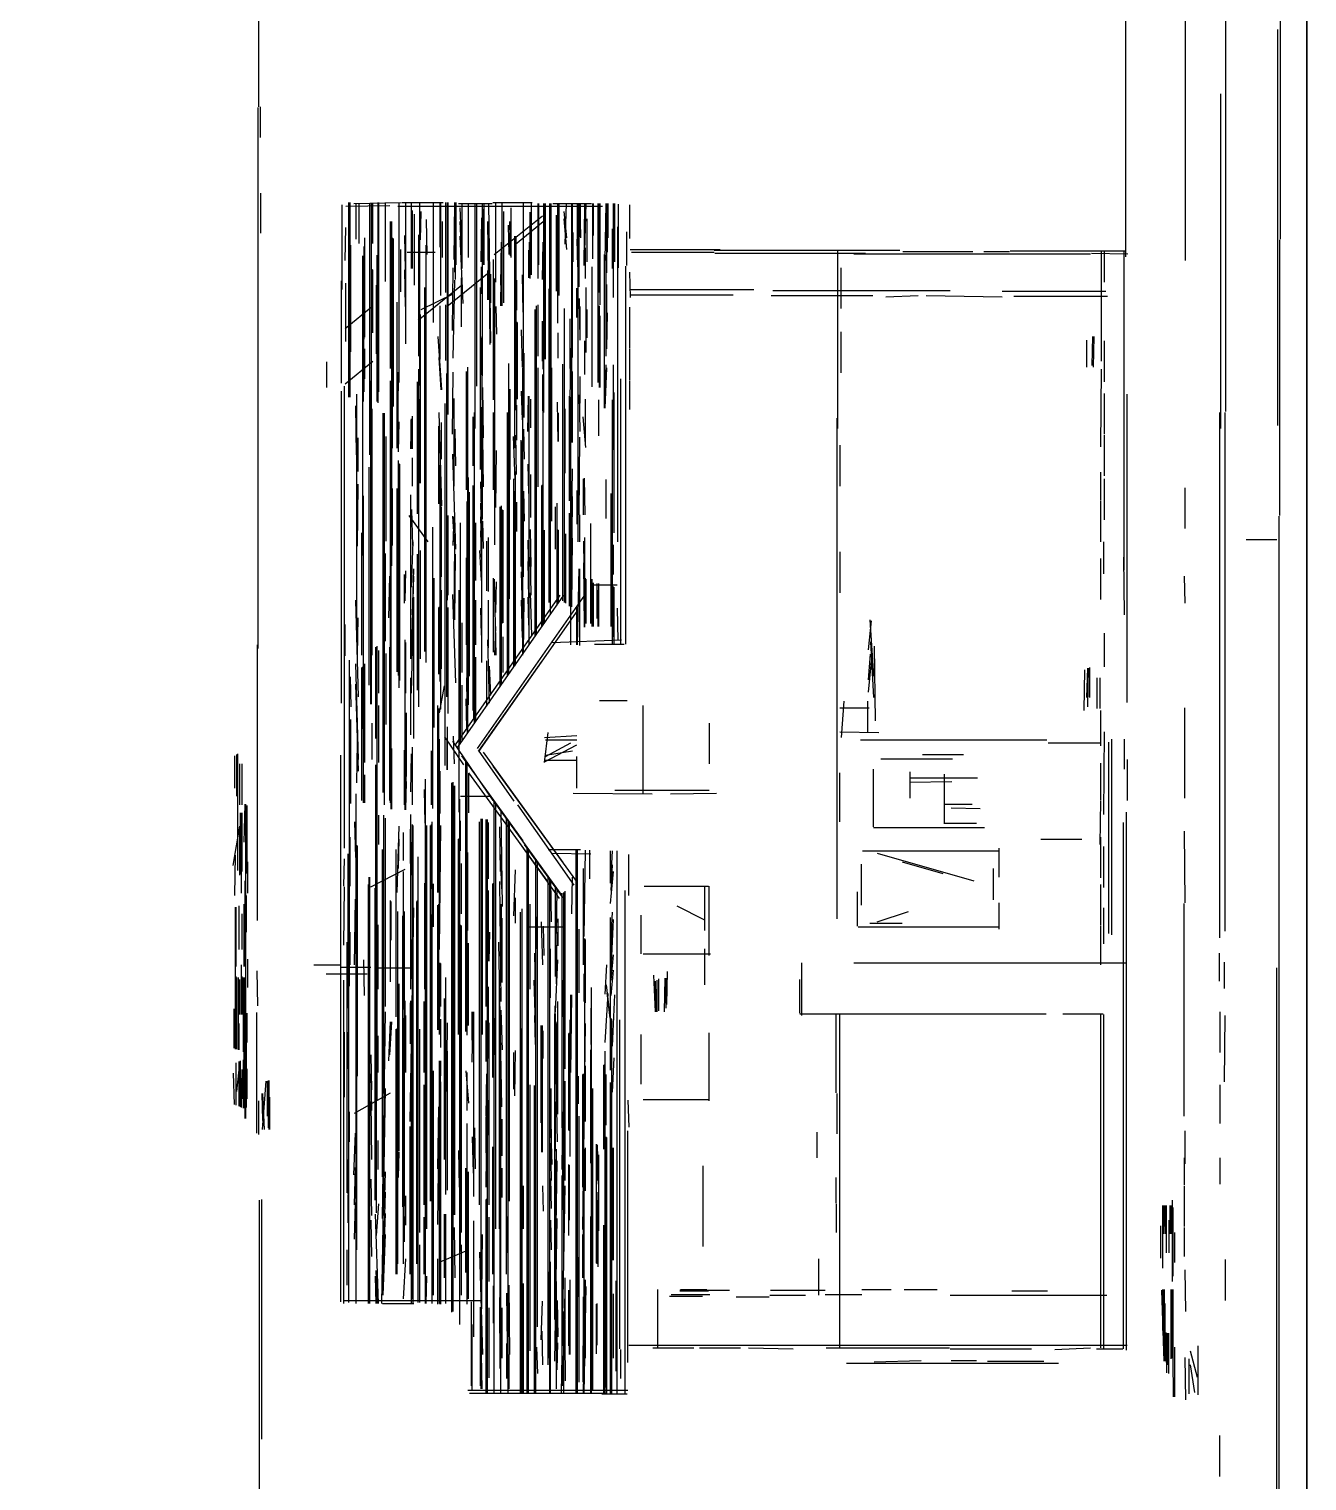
# Model space of a CAD drawing. Header units: millimetres. Extents: x 0 to 615, y 0 to 915.
# Drawn here: x 392.6 to 614.7, y 248 to 500.3 of the extents above; entities that cross this region are included whole.
import ezdxf

# ---------------------------------------------------------------- set-up
doc = ezdxf.new("R2010")
doc.units = ezdxf.units.MM
for name, color, linetype in [('PDF_UNDERLAY', 8, 'Continuous'), ('SHEET_BORDER', 2, 'Continuous'), ('TRACE_WALLS_AND_LINES', 7, 'Continuous')]:
    doc.layers.add(name, color=color, linetype=linetype)
picture_1 = doc.add_image_def('image1.png', size_in_pixel=(4840, 7208))

msp = doc.modelspace()

# ---------------------------------------------------------------- linework, layer by layer
at = {"layer": 'SHEET_BORDER'}
msp.add_lwpolyline([(0, 0), (614.68, 0), (614.68, 915.416), (0, 915.416)], close=True, dxfattribs=at)
at = {"layer": 'TRACE_WALLS_AND_LINES'}
for p, q in [((432.562, 486.791), (432.562, 525.653)), ((610.108, 463.804), (610.108, 523.24)), ((583.184, 460.756), (583.184, 505.587)), ((593.598, 460.121), (593.598, 502.158)), ((600.583, 433.832), (600.583, 502.412)), ((609.6, 431.419), (609.6, 500.253)), ((599.694, 430.911), (599.694, 489.077)), ((432.435, 392.684), (432.435, 486.664)), ((432.816, 481.457), (432.816, 486.791)), ((432.816, 471.805), (432.816, 464.82)), ((447.04, 455.041), (447.04, 469.773)), ((447.675, 469.519), (455.295, 469.646)), ((448.183, 436.372), (448.183, 470.154)), ((448.437, 436.372), (448.437, 470.154)), ((449.072, 470.027), (457.327, 470.154)), ((449.453, 463.804), (449.453, 470.027)), ((449.961, 463.042), (449.961, 470.027)), ((451.866, 426.339), (451.866, 470.027)), ((452.12, 383.032), (452.12, 470.027)), ((452.374, 463.042), (452.374, 470.027)), ((453.263, 435.356), (453.263, 470.154)), ((453.39, 437.261), (453.39, 470.154)), ((454.533, 456.438), (454.533, 470.154)), ((456.692, 469.519), (492.252, 469.519)), ((456.946, 438.912), (456.946, 470.154)), ((457.454, 470.154), (464.566, 470.154)), ((458.089, 445.643), (458.089, 470.154)), ((459.105, 458.724), (459.105, 470.154)), ((460.502, 438.404), (460.502, 470.154)), ((462.915, 449.326), (462.915, 470.154)), ((464.058, 462.407), (464.058, 470.154)), ((464.185, 454.025), (464.185, 470.154)), ((465.074, 454.533), (465.074, 470.154)), ((465.328, 437.642), (465.328, 470.154)), ((465.455, 433.324), (465.455, 470.154)), ((466.471, 460.248), (466.598, 470.154)), ((466.725, 456.819), (466.725, 470.154)), ((466.852, 459.359), (466.852, 470.154)), ((467.233, 470.027), (473.075, 470.027)), ((467.487, 469.265), (467.741, 462.407)), ((467.868, 458.724), (467.868, 470.027)), ((469.011, 460.629), (469.011, 470.027)), ((470.154, 430.911), (470.154, 470.027)), ((470.408, 438.277), (470.408, 470.027)), ((471.424, 440.055), (471.424, 470.027)), ((471.678, 459.359), (471.678, 470.027)), ((472.44, 470.027), (472.821, 445.77)), ((473.202, 470.154), (480.06, 470.154)), ((473.71, 456.311), (473.71, 470.154)), ((474.853, 452.247), (474.853, 470.154)), ((476.377, 460.629), (476.377, 469.265)), ((478.536, 440.563), (478.536, 470.027)), ((479.933, 457.581), (479.933, 470.027)), ((481.076, 456.946), (481.076, 470.027)), ((481.203, 459.359), (481.203, 470.027)), ((482.092, 433.705), (482.092, 470.027)), ((482.219, 442.976), (482.219, 470.027)), ((482.346, 442.976), (482.346, 470.027)), ((483.108, 454.66), (483.108, 470.027)), ((483.235, 398.526), (483.235, 470.027)), ((483.362, 414.782), (483.362, 470.027)), ((483.616, 470.027), (490.347, 470.027)), ((484.505, 449.199), (484.505, 470.027)), ((484.632, 455.041), (484.632, 469.392)), ((484.759, 454.025), (484.759, 470.027)), ((485.775, 462.915), (486.029, 470.027)), ((486.918, 428.498), (486.918, 470.027)), ((487.045, 443.23), (487.045, 470.027)), ((487.934, 463.804), (487.934, 470.027)), ((488.061, 411.226), (488.061, 470.027)), ((488.188, 455.549), (488.188, 470.027)), ((488.315, 470.027), (488.442, 464.058)), ((488.442, 464.185), (488.442, 470.027)), ((489.077, 459.232), (489.204, 470.027)), ((489.204, 461.645), (489.458, 470.027)), ((490.601, 460.375), (490.601, 470.027)), ((490.728, 464.439), (490.728, 470.027)), ((491.49, 438.912), (491.49, 470.027)), ((491.617, 459.232), (491.617, 470.027)), ((491.744, 454.533), (491.744, 470.027)), ((491.871, 452.374), (491.871, 470.027)), ((492.76, 460.121), (492.887, 470.027)), ((493.014, 457.962), (493.014, 470.027)), ((493.141, 461.518), (493.141, 470.027)), ((493.268, 464.058), (493.268, 470.027)), ((494.157, 453.644), (494.157, 470.027)), ((494.411, 459.867), (494.411, 470.027)), ((495.046, 458.851), (495.046, 469.9)), ((496.951, 469.773), (496.951, 463.931)), ((455.422, 441.325), (455.422, 466.852)), ((455.676, 407.035), (455.676, 466.852)), ((459.232, 458.724), (459.232, 468.757)), ((459.613, 455.803), (459.613, 468.122)), ((460.629, 463.677), (460.756, 468.63)), ((461.645, 467.233), (461.772, 461.137)), ((464.439, 460.629), (464.439, 466.852)), ((467.487, 466.852), (467.741, 460.629)), ((471.17, 459.867), (471.297, 467.487)), ((471.551, 459.359), (471.551, 469.011)), ((472.313, 466.852), (472.44, 453.263)), ((473.456, 461.137), (481.838, 467.868)), ((475.107, 452.755), (475.107, 468.63)), ((476.123, 466.852), (476.25, 460.883)), ((477.139, 462.915), (481.965, 466.852)), ((479.679, 458.089), (479.679, 468.503)), ((484.251, 454.787), (484.251, 467.995)), ((485.521, 468.63), (486.029, 464.058)), ((485.521, 467.36), (486.029, 462.026)), ((489.585, 459.867), (489.585, 467.36)), ((447.548, 460.121), (447.675, 465.836)), ((457.835, 464.439), (457.962, 458.47)), ((460.375, 443.484), (460.375, 464.566)), ((467.487, 464.312), (467.995, 452.628)), ((475.869, 466.217), (475.996, 461.137)), ((477.012, 427.482), (477.012, 464.312)), ((477.266, 434.086), (477.266, 464.312)), ((479.679, 456.946), (479.806, 465.074)), ((487.172, 459.867), (487.172, 464.947)), ((494.03, 458.724), (494.03, 465.582)), ((494.919, 411.226), (494.919, 465.963)), ((496.443, 465.074), (496.443, 459.232)), ((448.564, 444.246), (448.564, 462.788)), ((450.723, 448.945), (450.85, 462.534)), ((450.977, 446.786), (450.977, 464.058)), ((455.803, 427.482), (455.803, 464.058)), ((455.93, 434.721), (455.93, 463.931)), ((457.2, 454.66), (457.2, 462.026)), ((461.645, 390.271), (461.645, 462.788)), ((466.598, 458.089), (466.598, 463.677)), ((474.599, 455.803), (474.726, 463.296)), ((474.599, 452.247), (474.726, 461.772)), ((479.425, 461.899), (479.425, 457.073)), ((479.552, 463.296), (479.552, 458.089)), ((481.838, 456.819), (481.965, 463.296)), ((487.807, 463.804), (487.934, 458.978)), ((489.331, 456.946), (489.331, 462.28)), ((497.078, 462.026), (512.699, 462.026)), ((511.683, 461.899), (543.941, 461.899)), ((533.146, 430.911), (533.146, 461.899)), ((563.118, 461.772), (583.057, 461.772)), ((578.993, 442.595), (578.993, 461.772)), ((579.501, 456.311), (579.501, 461.772)), ((582.93, 406.273), (582.93, 461.772)), ((609.981, 415.798), (609.981, 463.677)), ((450.596, 408.813), (450.596, 460.883)), ((453.136, 435.61), (453.136, 461.01)), ((458.343, 461.518), (463.169, 461.518)), ((473.329, 435.864), (473.329, 460.248)), ((492.633, 434.467), (492.633, 461.137)), ((492.887, 443.484), (492.887, 461.01)), ((497.332, 461.518), (511.683, 461.518)), ((511.81, 461.391), (537.972, 461.391)), ((535.94, 461.264), (577.088, 461.264)), ((544.449, 461.645), (556.641, 461.645)), ((558.546, 461.645), (562.991, 461.645)), ((577.215, 461.391), (583.565, 461.264)), ((452.247, 453.39), (452.247, 458.597)), ((452.374, 447.548), (452.374, 458.47)), ((457.835, 458.47), (457.962, 452.12)), ((465.201, 452.12), (472.567, 458.089)), ((466.217, 447.929), (466.344, 458.851)), ((466.344, 443.103), (466.598, 456.692)), ((467.741, 448.564), (467.741, 457.073)), ((471.17, 458.978), (471.17, 454.279)), ((472.313, 458.343), (472.313, 453.263)), ((472.821, 457.708), (472.821, 452.755)), ((473.583, 410.718), (473.583, 456.946)), ((477.393, 451.485), (477.393, 456.692)), ((478.282, 457.581), (478.409, 451.104)), ((490.474, 438.15), (490.474, 458.978)), ((496.316, 393.446), (496.316, 459.105)), ((496.951, 458.089), (497.078, 453.644)), ((533.654, 458.851), (533.654, 451.739)), ((446.913, 438.785), (446.913, 456.565)), ((447.675, 446.024), (447.675, 456.184)), ((453.009, 443.865), (453.009, 455.803)), ((460.248, 449.707), (467.741, 455.803)), ((460.756, 451.612), (466.344, 454.279)), ((461.391, 392.176), (461.391, 455.422)), ((471.043, 423.799), (471.043, 455.422)), ((472.567, 456.311), (472.694, 445.516)), ((482.981, 400.685), (482.981, 455.168)), ((487.807, 450.215), (487.807, 455.295)), ((489.458, 444.119), (489.458, 455.422)), ((493.014, 448.31), (493.014, 455.93)), ((497.078, 455.041), (518.541, 455.041)), ((497.205, 454.152), (514.985, 454.152)), ((521.843, 454.914), (552.704, 454.914)), ((561.721, 454.787), (579.755, 454.787)), ((447.548, 448.31), (452.374, 452.247)), ((456.565, 427.482), (456.565, 452.882)), ((464.058, 442.976), (464.058, 452.247)), ((465.074, 442.722), (465.074, 452.374)), ((473.71, 452.12), (473.837, 447.294)), ((480.568, 394.716), (480.568, 451.612)), ((480.822, 395.097), (480.822, 452.247)), ((481.076, 443.484), (481.076, 452.374)), ((485.648, 400.685), (485.648, 451.739)), ((488.188, 453.517), (488.315, 446.278)), ((488.315, 452.12), (488.315, 447.167)), ((489.585, 446.659), (489.585, 451.612)), ((491.744, 438.023), (491.744, 452.247)), ((496.951, 451.993), (496.951, 444.881)), ((521.589, 454.025), (539.242, 454.025)), ((541.528, 453.771), (547.116, 454.025)), ((548.513, 454.025), (561.721, 453.771)), ((563.753, 453.898), (580.009, 453.898)), ((450.723, 435.61), (450.85, 449.961)), ((460.629, 421.386), (460.629, 450.723)), ((477.393, 437.134), (477.393, 449.453)), ((477.52, 435.991), (477.52, 449.326)), ((481.838, 442.595), (481.838, 449.58)), ((486.664, 441.325), (486.664, 449.961)), ((491.871, 438.023), (491.871, 450.469)), ((493.014, 444.754), (493.141, 450.977)), ((463.677, 446.913), (464.312, 437.642)), ((471.17, 446.659), (471.551, 420.751)), ((471.297, 446.913), (471.297, 441.96)), ((478.155, 448.056), (478.282, 441.579)), ((481.965, 441.198), (481.965, 448.818)), ((484.505, 447.548), (484.505, 443.103)), ((533.654, 447.675), (533.654, 440.563)), ((577.342, 441.833), (577.469, 446.913)), ((577.596, 441.579), (577.723, 446.913)), ((450.977, 439.547), (450.977, 444.754)), ((486.664, 435.229), (486.791, 444.881)), ((489.204, 440.309), (489.204, 446.151)), ((496.951, 444.754), (496.951, 439.293)), ((576.453, 441.579), (576.453, 446.278)), ((579.501, 439.039), (579.501, 446.151)), ((444.373, 438.023), (444.373, 442.468)), ((447.548, 438.658), (452.374, 442.595)), ((450.85, 437.261), (450.85, 442.722)), ((463.804, 443.23), (464.185, 437.642)), ((468.884, 377.952), (468.884, 441.579)), ((475.996, 388.239), (475.996, 442.214)), ((478.663, 432.816), (478.663, 443.992)), ((485.394, 400.939), (485.394, 442.087)), ((492.76, 436.88), (492.887, 441.96)), ((494.157, 427.228), (494.157, 441.96)), ((451.993, 383.032), (451.993, 439.166)), ((455.422, 365.887), (455.422, 439.166)), ((456.692, 427.482), (456.819, 440.69)), ((460.121, 416.052), (460.121, 439.039)), ((460.375, 382.524), (460.375, 441.198)), ((465.201, 384.302), (465.201, 440.436)), ((466.217, 429.895), (466.344, 440.69)), ((468.63, 420.243), (468.63, 440.817)), ((478.409, 391.541), (478.409, 441.452)), ((481.076, 420.751), (481.076, 441.452)), ((481.838, 440.309), (481.838, 433.959)), ((481.965, 396.748), (481.965, 439.801)), ((483.489, 414.782), (483.489, 441.452)), ((487.045, 428.498), (487.045, 440.817)), ((488.315, 439.928), (488.315, 435.229)), ((492.76, 434.467), (493.014, 441.452)), ((495.427, 393.446), (495.427, 439.547)), ((496.951, 439.166), (496.951, 434.213)), ((578.866, 427.736), (578.993, 441.198)), ((446.913, 383.159), (446.913, 437.388)), ((447.421, 358.013), (447.421, 438.277)), ((449.58, 395.224), (449.58, 436.88)), ((471.424, 438.023), (471.551, 429.26)), ((476.123, 401.32), (476.123, 437.769)), ((476.25, 422.021), (476.25, 437.769)), ((478.155, 437.388), (478.282, 432.435)), ((479.298, 430.403), (479.425, 436.499)), ((479.552, 393.319), (479.552, 436.499)), ((486.537, 418.338), (486.537, 436.499)), ((488.188, 436.753), (488.315, 430.403)), ((494.284, 412.75), (494.284, 437.134)), ((579.501, 429.895), (579.501, 437.007)), ((583.438, 383.286), (583.438, 436.88)), ((449.326, 434.848), (449.453, 426.339)), ((452.247, 391.541), (452.247, 434.34)), ((460.502, 421.386), (460.502, 435.991)), ((464.947, 372.364), (464.947, 435.229)), ((466.471, 420.878), (466.471, 436.118)), ((471.297, 390.271), (471.297, 434.594)), ((477.393, 428.879), (477.393, 434.975)), ((479.806, 431.038), (479.806, 435.991)), ((484.378, 435.483), (484.505, 428.625)), ((485.775, 423.164), (485.775, 434.34)), ((486.791, 393.319), (486.791, 436.372)), ((489.331, 428.498), (489.331, 435.991)), ((491.617, 429.641), (491.617, 435.864)), ((494.03, 393.573), (494.03, 435.864)), ((454.152, 367.665), (454.152, 433.578)), ((454.406, 365.506), (454.406, 433.578)), ((456.819, 426.847), (456.946, 432.054)), ((458.978, 427.355), (459.105, 432.562)), ((458.978, 432.435), (459.105, 427.355)), ((459.232, 427.355), (459.232, 433.07)), ((463.804, 433.705), (464.312, 417.449)), ((464.312, 425.577), (464.312, 431.927)), ((469.773, 424.434), (469.773, 432.943)), ((470.027, 379.603), (470.027, 433.705)), ((473.329, 420.243), (473.329, 433.705)), ((475.742, 387.858), (475.742, 433.705)), ((483.108, 401.955), (483.108, 432.562)), ((484.632, 428.625), (484.632, 433.578)), ((488.823, 432.943), (489.331, 427.609)), ((533.019, 345.694), (533.019, 432.689)), ((599.567, 342.392), (599.567, 433.705)), ((600.456, 343.535), (600.456, 433.705)), ((449.834, 423.418), (449.834, 429.26)), ((454.66, 411.353), (454.66, 429.514)), ((463.804, 417.83), (463.804, 431.292)), ((466.598, 430.784), (466.725, 424.434)), ((476.758, 429.514), (477.012, 422.021)), ((477.139, 429.768), (477.266, 422.91)), ((478.536, 430.784), (478.663, 425.577)), ((488.188, 415.925), (488.315, 429.387)), ((579.501, 422.656), (579.501, 429.768)), ((455.549, 364.744), (455.549, 427.736)), ((466.217, 426.466), (466.725, 409.956)), ((471.424, 415.163), (471.424, 426.847)), ((473.71, 417.195), (473.837, 427.101)), ((478.155, 406.908), (478.155, 428.879)), ((478.282, 405.765), (478.282, 428.625)), ((533.527, 427.99), (533.527, 420.878)), ((451.739, 386.334), (451.739, 424.18)), ((456.819, 387.985), (456.819, 425.323)), ((456.946, 385.826), (456.946, 424.815)), ((457.073, 387.096), (457.073, 424.688)), ((459.232, 420.878), (459.232, 425.831)), ((464.058, 386.969), (464.058, 424.561)), ((479.298, 424.688), (479.425, 419.608)), ((486.918, 415.417), (487.045, 423.926)), ((469.011, 382.905), (469.011, 422.402)), ((471.043, 421.64), (471.17, 416.941)), ((476.885, 389.509), (476.885, 422.148)), ((477.139, 389.763), (477.139, 423.418)), ((479.806, 415.417), (479.806, 422.91)), ((488.95, 415.925), (488.95, 422.148)), ((489.077, 422.275), (489.204, 415.925)), ((492.887, 415.29), (492.887, 422.021)), ((578.866, 418.465), (578.866, 423.291)), ((579.501, 415.036), (579.501, 422.148)), ((449.707, 410.464), (449.834, 421.259)), ((450.723, 365.887), (450.723, 419.227)), ((455.803, 410.591), (455.803, 420.497)), ((456.565, 388.62), (456.565, 420.497)), ((458.978, 390.906), (458.978, 419.354)), ((464.185, 382.143), (464.185, 419.989)), ((469.138, 387.858), (469.138, 419.862)), ((469.773, 381.889), (469.773, 421.005)), ((477.012, 389.636), (477.012, 419.989)), ((478.536, 419.989), (478.663, 414.782)), ((481.711, 396.367), (481.711, 421.005)), ((481.838, 396.494), (481.838, 421.132)), ((486.918, 404.876), (487.045, 419.1)), ((487.807, 420.116), (487.807, 414.274)), ((493.776, 396.494), (493.776, 419.608)), ((593.471, 420.624), (593.471, 413.512)), ((459.105, 416.814), (459.232, 410.591)), ((464.312, 405.13), (464.312, 417.322)), ((468.757, 385.826), (468.757, 418.211)), ((469.9, 380.365), (469.9, 418.084)), ((471.043, 417.957), (471.17, 413.385)), ((474.472, 386.08), (474.472, 417.322)), ((474.726, 386.461), (474.726, 417.449)), ((474.853, 397.002), (474.853, 416.814)), ((474.98, 397.129), (474.98, 416.687)), ((477.393, 413.004), (477.393, 418.084)), ((478.536, 405.13), (478.536, 417.576)), ((484.124, 409.956), (484.124, 417.322)), ((484.378, 400.177), (484.378, 417.957)), ((578.866, 411.226), (578.866, 418.338)), ((458.597, 415.798), (461.899, 411.226)), ((462.788, 364.871), (462.788, 413.766)), ((465.455, 401.955), (465.455, 415.798)), ((466.217, 415.671), (466.471, 411.226)), ((466.344, 410.591), (466.471, 415.544)), ((467.614, 376.174), (467.614, 414.528)), ((470.281, 404.495), (470.281, 414.528)), ((471.043, 415.544), (471.17, 410.972)), ((471.424, 414.782), (471.551, 410.083)), ((486.537, 400.05), (486.537, 416.179)), ((488.315, 411.226), (488.315, 415.925)), ((490.22, 397.002), (490.22, 414.401)), ((609.854, 198.247), (609.854, 415.671)), ((450.469, 391.541), (450.469, 412.75)), ((459.105, 403.352), (459.359, 411.226)), ((466.471, 397.637), (466.598, 411.226)), ((471.043, 413.131), (471.17, 408.559)), ((472.186, 402.717), (472.186, 411.353)), ((472.44, 402.59), (472.44, 411.988)), ((479.298, 411.48), (479.425, 405.13)), ((479.679, 413.385), (479.806, 406.908)), ((482.219, 397.002), (482.219, 413.258)), ((484.505, 400.431), (484.505, 413.385)), ((484.632, 400.558), (484.632, 413.258)), ((485.775, 405.511), (485.775, 412.369)), ((485.902, 400.558), (485.902, 412.623)), ((486.918, 399.923), (487.045, 411.861)), ((488.95, 411.353), (489.077, 402.59)), ((489.204, 396.367), (489.204, 411.988)), ((579.374, 405.638), (579.374, 411.226)), ((604.139, 411.607), (609.473, 411.607)), ((454.533, 393.954), (454.533, 409.194)), ((460.121, 385.445), (460.121, 409.067)), ((460.629, 390.906), (460.629, 409.702)), ((466.598, 397.637), (466.725, 409.067)), ((470.916, 409.702), (471.17, 404.495)), ((494.157, 405.511), (494.157, 410.718)), ((533.527, 409.448), (533.527, 402.336)), ((459.232, 398.526), (459.486, 406.527)), ((465.328, 401.066), (465.328, 407.416)), ((468.63, 393.319), (468.63, 408.432)), ((479.298, 407.797), (479.425, 401.32)), ((479.679, 408.559), (479.806, 401.955)), ((486.664, 400.05), (486.664, 407.924)), ((487.934, 393.319), (488.188, 406.527)), ((488.315, 393.192), (488.315, 406.527)), ((488.95, 407.543), (489.077, 396.367)), ((578.866, 401.193), (578.866, 408.305)), ((582.803, 408.559), (582.93, 398.526)), ((455.168, 398.018), (455.295, 405.257)), ((457.835, 400.558), (457.835, 405.511)), ((457.962, 400.939), (458.089, 406.146)), ((459.105, 390.906), (459.486, 405.257)), ((462.915, 379.222), (462.915, 404.876)), ((463.042, 378.968), (463.042, 404.876)), ((473.329, 392.049), (473.329, 404.876)), ((473.456, 404.749), (473.71, 391.541)), ((473.71, 398.907), (473.837, 404.241)), ((478.155, 406.019), (478.282, 399.542)), ((489.331, 397.002), (489.331, 404.876)), ((489.458, 397.002), (489.458, 404.749)), ((490.347, 399.542), (490.347, 404.241)), ((490.347, 403.733), (494.792, 403.733)), ((490.474, 396.494), (490.474, 404.749)), ((490.728, 396.494), (490.728, 404.114)), ((491.363, 397.891), (491.363, 403.987)), ((491.617, 396.494), (491.617, 403.987)), ((593.344, 405.257), (593.471, 400.558)), ((459.486, 377.063), (459.486, 401.574)), ((464.312, 389.128), (464.312, 402.844)), ((466.217, 402.082), (466.725, 386.715)), ((466.725, 375.92), (484.886, 401.955)), ((467.106, 375.539), (485.521, 401.955)), ((467.36, 364.236), (467.36, 402.844)), ((470.535, 375.285), (489.204, 401.955)), ((478.536, 391.795), (478.663, 401.447)), ((479.298, 401.574), (479.425, 396.748)), ((479.679, 402.336), (479.933, 394.97)), ((491.49, 396.494), (491.49, 402.844)), ((494.157, 394.716), (494.157, 403.479)), ((494.284, 393.446), (494.284, 403.352)), ((449.326, 401.066), (449.834, 384.302)), ((463.804, 388.239), (463.804, 399.796)), ((463.931, 394.589), (463.931, 399.923)), ((465.455, 381.381), (465.455, 399.796)), ((470.281, 393.319), (470.281, 401.066)), ((470.789, 374.777), (488.061, 399.415)), ((471.043, 399.669), (471.17, 394.97)), ((472.44, 392.811), (472.44, 401.066)), ((478.155, 401.066), (478.282, 394.589)), ((487.807, 393.319), (487.807, 399.923)), ((494.792, 399.669), (494.919, 394.081)), ((447.548, 391.414), (447.548, 396.875)), ((449.707, 391.541), (449.834, 398.018)), ((459.105, 384.937), (459.359, 397.764)), ((467.868, 388.493), (467.868, 397.129)), ((473.583, 391.541), (473.71, 396.494)), ((538.48, 392.43), (538.988, 397.51)), ((538.734, 397.637), (539.369, 387.858)), ((457.962, 364.617), (457.962, 394.208)), ((458.089, 384.937), (458.089, 393.7)), ((472.313, 394.208), (472.567, 383.159)), ((474.98, 388.493), (474.98, 394.716)), ((483.489, 393.7), (495.554, 394.208)), ((538.861, 393.827), (539.369, 384.175)), ((579.501, 389.509), (579.501, 395.351)), ((432.308, 345.44), (432.308, 393.319)), ((452.882, 377.063), (452.882, 392.938)), ((453.136, 314.198), (453.136, 393.065)), ((453.39, 384.937), (453.39, 392.303)), ((454.66, 379.476), (454.66, 391.795)), ((455.295, 366.268), (455.295, 392.938)), ((470.281, 379.984), (470.281, 391.16)), ((490.855, 393.446), (496.062, 393.446)), ((538.48, 387.223), (538.861, 391.668)), ((539.496, 393.065), (539.623, 380.111)), ((448.31, 334.01), (448.31, 390.652)), ((449.326, 390.017), (449.834, 373.38)), ((450.469, 366.268), (450.469, 389.382)), ((450.596, 378.714), (450.596, 389.509)), ((450.977, 372.872), (450.977, 390.017)), ((470.789, 374.904), (481.711, 390.398)), ((472.186, 382.651), (472.186, 390.525)), ((472.567, 389.636), (472.821, 384.556)), ((538.48, 385.064), (538.988, 390.398)), ((575.945, 381.889), (576.072, 389.001)), ((576.453, 384.175), (576.58, 389.255)), ((576.58, 382.524), (576.707, 389.255)), ((576.961, 384.175), (576.961, 389.382)), ((448.437, 387.731), (448.564, 382.524)), ((449.326, 386.461), (449.834, 371.348)), ((458.978, 377.698), (458.978, 387.604)), ((463.931, 381.508), (464.82, 386.207)), ((467.868, 376.555), (467.868, 386.334)), ((468.63, 387.604), (468.757, 377.825)), ((578.231, 382.27), (578.231, 387.604)), ((578.739, 382.27), (578.739, 387.604)), ((468.503, 383.921), (468.63, 378.841)), ((491.744, 383.667), (496.57, 383.667)), ((533.781, 377.19), (534.289, 383.54)), ((538.353, 378.079), (538.353, 383.54)), ((453.39, 372.872), (453.39, 382.778)), ((458.216, 370.459), (458.216, 381.508)), ((463.677, 350.266), (463.677, 382.778)), ((463.804, 350.266), (463.804, 382.27)), ((499.364, 367.411), (499.364, 382.778)), ((533.527, 382.397), (538.607, 382.397)), ((578.866, 375.793), (578.866, 381.889)), ((593.471, 366.649), (593.471, 382.397)), ((448.564, 365.76), (448.564, 380.365)), ((452.247, 373.38), (452.247, 379.73)), ((465.328, 371.602), (465.328, 379.095)), ((510.794, 379.73), (510.794, 372.618)), ((449.58, 369.316), (449.707, 376.301)), ((463.931, 347.853), (463.931, 376.936)), ((464.82, 377.317), (468.122, 372.491)), ((465.201, 377.063), (465.201, 371.602)), ((466.217, 376.555), (473.202, 366.268)), ((466.344, 377.444), (466.471, 372.618)), ((482.219, 372.872), (482.854, 378.079)), ((482.219, 377.19), (487.807, 377.571)), ((482.219, 372.999), (487.807, 375.92)), ((482.346, 376.809), (487.807, 376.809)), ((482.346, 373.888), (486.791, 376.301)), ((533.527, 378.206), (540.258, 378.079)), ((537.083, 376.809), (569.468, 376.809)), ((569.722, 376.301), (578.866, 376.301)), ((579.374, 363.855), (579.501, 378.206)), ((580.263, 343.154), (580.263, 376.428)), ((580.771, 342.9), (580.771, 376.936)), ((582.93, 376.936), (582.93, 371.729)), ((428.371, 368.427), (428.371, 374.015)), ((428.752, 367.03), (428.752, 374.269)), ((428.879, 354.076), (428.879, 374.396)), ((446.786, 279.146), (446.786, 374.142)), ((455.676, 364.744), (455.676, 375.285)), ((457.835, 365.506), (457.835, 375.031)), ((458.089, 374.396), (458.089, 368.427)), ((458.978, 367.792), (459.105, 374.396)), ((459.232, 365.506), (459.232, 375.539)), ((462.534, 365.506), (462.534, 374.904)), ((467.741, 374.015), (478.409, 359.283)), ((470.662, 375.031), (476.885, 366.141)), ((471.551, 374.65), (485.394, 355.473)), ((482.346, 374.142), (487.045, 374.904)), ((487.807, 368.427), (487.807, 373.888)), ((540.639, 373.507), (553.085, 373.507)), ((547.878, 374.269), (554.99, 374.269)), ((429.26, 365.506), (429.26, 372.618)), ((429.641, 365.506), (429.641, 372.618)), ((452.882, 332.359), (452.882, 372.491)), ((464.058, 363.982), (464.058, 371.348)), ((468.503, 326.136), (468.503, 373.126)), ((468.63, 326.136), (468.63, 372.872)), ((468.757, 325.501), (468.757, 372.618)), ((469.011, 371.094), (482.727, 352.171)), ((469.011, 370.967), (469.011, 364.109)), ((473.202, 372.237), (487.553, 352.425)), ((482.346, 373.253), (487.807, 373.253)), ((533.527, 362.585), (533.527, 371.094)), ((539.369, 361.696), (539.369, 371.729)), ((545.719, 366.649), (545.719, 371.221)), ((578.866, 366.395), (578.866, 372.745)), ((583.438, 373.38), (583.438, 366.268)), ((450.977, 365.887), (450.977, 370.713)), ((458.089, 364.617), (458.216, 369.57)), ((461.518, 278.892), (461.518, 369.951)), ((466.09, 277.368), (466.09, 369.316)), ((466.344, 277.495), (466.344, 369.443)), ((466.471, 294.259), (466.471, 368.808)), ((466.598, 294.259), (466.598, 368.808)), ((545.592, 370.205), (557.403, 370.205)), ((545.592, 369.443), (552.958, 369.57)), ((551.688, 362.204), (551.688, 370.84)), ((449.453, 278.892), (449.453, 367.411)), ((461.264, 368.173), (461.391, 362.331)), ((467.487, 275.209), (467.487, 366.522)), ((467.614, 367.03), (472.821, 367.03)), ((472.186, 367.792), (485.013, 350.012)), ((473.456, 263.271), (473.456, 366.014)), ((487.172, 367.538), (500.888, 367.411)), ((494.411, 368.046), (510.794, 368.046)), ((504.063, 367.411), (512.064, 367.538)), ((578.739, 358.648), (578.866, 366.268)), ((429.387, 353.441), (429.387, 364.109)), ((429.514, 350.139), (429.514, 364.109)), ((429.641, 353.949), (429.641, 364.109)), ((430.022, 359.029), (430.149, 365.633)), ((430.276, 311.023), (430.276, 365.633)), ((430.53, 353.568), (430.53, 365.379)), ((453.39, 358.648), (453.39, 363.728)), ((454.279, 315.341), (454.279, 363.728)), ((458.978, 333.502), (458.978, 363.855)), ((473.71, 291.846), (473.71, 365.76)), ((474.599, 364.49), (474.853, 347.853)), ((477.52, 365.506), (487.299, 351.536)), ((551.688, 365.633), (556.514, 365.633)), ((552.831, 364.998), (557.911, 364.871)), ((583.311, 270.764), (583.311, 364.236)), ((428.117, 354.965), (429.26, 361.823)), ((429.26, 353.314), (429.26, 361.061)), ((449.199, 362.585), (449.326, 356.362)), ((454.533, 330.454), (454.533, 363.22)), ((456.565, 350.266), (456.946, 361.823)), ((458.851, 361.315), (458.851, 355.346)), ((459.232, 340.106), (459.232, 362.077)), ((459.359, 347.345), (459.359, 361.95)), ((461.772, 291.846), (461.772, 361.95)), ((462.407, 296.672), (462.407, 361.95)), ((462.534, 350.901), (462.534, 362.077)), ((462.661, 278.892), (462.661, 362.585)), ((463.931, 340.36), (464.185, 361.95)), ((467.614, 357.505), (467.614, 362.712)), ((470.916, 296.037), (470.916, 362.585)), ((471.17, 280.924), (471.17, 363.093)), ((471.424, 325.628), (471.424, 363.093)), ((472.059, 330.454), (472.059, 362.966)), ((472.313, 263.271), (472.313, 362.966)), ((472.44, 352.679), (472.44, 362.458)), ((474.345, 361.696), (474.472, 353.949)), ((475.615, 283.972), (475.615, 363.093)), ((475.869, 263.271), (475.869, 362.839)), ((476.123, 296.672), (476.123, 362.458)), ((539.369, 361.569), (558.673, 361.569)), ((551.688, 362.331), (557.276, 362.331)), ((582.803, 271.018), (582.803, 362.458)), ((593.344, 360.934), (593.471, 348.488)), ((448.437, 351.409), (448.437, 359.918)), ((449.58, 288.163), (449.58, 358.521)), ((449.707, 318.389), (449.707, 358.394)), ((456.819, 354.457), (456.946, 359.537)), ((457.708, 355.854), (457.708, 360.68)), ((459.105, 353.314), (459.105, 359.029)), ((467.233, 325.628), (467.233, 359.537)), ((467.36, 343.662), (467.36, 359.664)), ((472.186, 345.186), (472.186, 360.426)), ((477.901, 358.775), (484.759, 349.25)), ((478.663, 358.648), (485.394, 349.377)), ((568.452, 359.537), (575.564, 359.537)), ((578.866, 352.806), (578.866, 359.918)), ((579.374, 351.155), (579.374, 358.267)), ((428.371, 349.758), (428.498, 356.743)), ((447.294, 351.409), (447.421, 356.108)), ((448.056, 330.2), (448.056, 356.997)), ((454.025, 300.863), (454.025, 357.759)), ((456.438, 328.676), (456.438, 357.759)), ((460.248, 279.019), (460.248, 356.489)), ((468.884, 343.662), (468.884, 357.251)), ((474.472, 356.87), (474.726, 350.901)), ((479.171, 263.271), (479.171, 358.14)), ((479.298, 263.271), (479.298, 357.886)), ((479.425, 263.271), (479.425, 357.759)), ((480.695, 263.271), (480.695, 355.981)), ((482.854, 357.759), (488.442, 357.759)), ((483.489, 357.124), (490.22, 356.997)), ((487.68, 263.271), (487.68, 357.632)), ((487.807, 282.702), (487.807, 357.632)), ((487.934, 263.271), (487.934, 357.759)), ((489.077, 342.646), (489.331, 357.632)), ((490.093, 352.679), (490.093, 357.632)), ((493.649, 351.917), (493.649, 357.505)), ((493.776, 353.06), (494.03, 357.505)), ((494.792, 263.144), (494.792, 357.505)), ((496.824, 349.758), (496.824, 356.87)), ((537.464, 357.505), (561.213, 357.505)), ((540.004, 357.124), (556.768, 352.298)), ((561.213, 352.933), (561.213, 358.013)), ((430.657, 350.139), (430.657, 355.6)), ((448.183, 348.869), (448.183, 354.711)), ((451.993, 351.282), (457.962, 354.33)), ((457.708, 329.946), (457.708, 353.949)), ((467.741, 346.583), (467.741, 355.346)), ((476.885, 346.202), (477.139, 354.203)), ((480.949, 274.828), (480.949, 355.6)), ((488.95, 337.693), (488.95, 354.457)), ((493.649, 348.361), (494.157, 353.949)), ((493.776, 350.647), (494.03, 355.092)), ((537.21, 355.219), (537.21, 348.107)), ((544.322, 355.6), (551.434, 353.568)), ((560.197, 348.996), (560.197, 354.457)), ((430.149, 337.439), (430.149, 352.298)), ((447.294, 341.122), (447.421, 351.282)), ((451.612, 278.892), (451.612, 351.663)), ((451.739, 293.624), (451.739, 352.933)), ((451.866, 278.892), (451.866, 352.933)), ((452.755, 296.799), (452.755, 351.028)), ((461.391, 333.502), (461.391, 351.917)), ((462.915, 344.297), (462.915, 351.79)), ((473.202, 318.135), (473.202, 351.79)), ((473.329, 322.58), (473.329, 351.917)), ((474.345, 352.171), (474.599, 331.343)), ((482.854, 268.224), (482.854, 352.933)), ((483.108, 263.271), (483.108, 352.552)), ((483.235, 352.425), (483.362, 345.186)), ((484.124, 335.661), (484.124, 351.155)), ((484.251, 343.154), (484.378, 350.774)), ((486.918, 346.583), (487.045, 352.933)), ((499.491, 351.409), (510.667, 351.409)), ((510.032, 343.662), (510.032, 351.409)), ((510.794, 339.344), (510.794, 351.409)), ((578.866, 344.551), (578.866, 351.663)), ((430.022, 337.439), (430.022, 348.234)), ((430.403, 343.408), (430.403, 349.758)), ((449.199, 337.693), (449.326, 349.123)), ((455.422, 334.772), (455.422, 348.869)), ((455.549, 342.011), (455.549, 348.742)), ((459.994, 285.75), (459.994, 348.742)), ((460.121, 290.957), (460.121, 348.869)), ((463.804, 326.39), (463.804, 348.234)), ((472.44, 338.328), (472.44, 350.647)), ((474.726, 334.645), (474.726, 348.234)), ((477.139, 344.932), (477.139, 349.377)), ((479.679, 333.502), (479.679, 348.234)), ((485.267, 309.372), (485.267, 350.139)), ((485.521, 285.75), (485.521, 350.266)), ((485.775, 319.659), (485.775, 350.52)), ((496.189, 263.144), (496.189, 350.647)), ((536.575, 344.424), (536.575, 350.393)), ((561.213, 343.916), (561.213, 348.488)), ((593.344, 311.404), (593.344, 348.361)), ((428.498, 323.088), (428.498, 347.726)), ((428.625, 337.439), (428.625, 347.726)), ((429.133, 340.36), (429.133, 347.98)), ((429.641, 340.36), (429.641, 346.583)), ((456.692, 285.75), (456.692, 346.964)), ((457.581, 295.656), (457.581, 346.202)), ((457.835, 295.783), (457.835, 346.964)), ((458.851, 310.515), (459.486, 347.599)), ((462.534, 296.672), (462.534, 346.456)), ((463.677, 326.39), (463.677, 348.107)), ((474.472, 347.345), (474.599, 342.773)), ((474.853, 334.645), (474.853, 345.821)), ((478.028, 263.271), (478.028, 346.837)), ((478.282, 263.271), (478.282, 347.472)), ((480.822, 340.487), (480.822, 346.075)), ((484.505, 345.694), (484.505, 340.995)), ((493.649, 319.405), (493.649, 345.948)), ((493.776, 342.265), (494.03, 346.837)), ((498.983, 339.598), (498.983, 346.329)), ((505.206, 347.98), (509.905, 345.567)), ((540.004, 345.186), (545.465, 346.964)), ((579.374, 341.376), (579.374, 347.599)), ((448.437, 337.693), (448.437, 343.408)), ((453.263, 333.502), (453.263, 344.678)), ((467.614, 287.909), (467.614, 344.678)), ((467.741, 291.211), (467.741, 344.551)), ((472.186, 330.454), (472.186, 343.662)), ((472.567, 338.328), (472.694, 343.408)), ((479.552, 344.297), (485.394, 344.297)), ((481.584, 345.186), (481.838, 337.693)), ((481.965, 344.424), (482.092, 339.344)), ((484.251, 334.391), (484.378, 343.408)), ((488.188, 332.867), (488.188, 343.916)), ((493.776, 336.677), (494.157, 345.567)), ((493.776, 339.09), (493.903, 344.17)), ((536.702, 344.297), (561.213, 344.297)), ((538.734, 344.932), (544.322, 344.932)), ((578.866, 337.693), (578.866, 344.424)), ((447.929, 298.069), (447.929, 341.63)), ((459.105, 342.138), (459.105, 335.28)), ((469.011, 327.152), (469.011, 341.503)), ((474.218, 341.63), (474.726, 313.055)), ((489.204, 320.548), (489.204, 342.265)), ((489.331, 331.089), (489.331, 342.138)), ((430.657, 333.756), (430.657, 338.709)), ((448.183, 279.019), (448.183, 340.233)), ((450.723, 338.582), (450.85, 332.359)), ((459.359, 278.892), (459.359, 339.217)), ((463.931, 325.628), (464.058, 338.074)), ((467.36, 331.724), (467.36, 340.487)), ((480.441, 339.725), (480.568, 333.502)), ((483.235, 331.978), (483.235, 340.487)), ((484.124, 329.565), (484.505, 338.582)), ((493.776, 335.026), (494.157, 339.471)), ((499.364, 339.598), (511.048, 339.598)), ((510.032, 334.264), (510.032, 340.487)), ((526.923, 328.93), (526.923, 338.074)), ((535.94, 338.074), (583.311, 338.074)), ((599.44, 339.725), (599.44, 334.899)), ((600.329, 333.629), (600.329, 338.201)), ((428.625, 323.088), (428.625, 335.661)), ((429.514, 329.057), (429.514, 337.693)), ((429.641, 329.057), (429.641, 335.661)), ((432.181, 336.677), (432.308, 330.581)), ((442.087, 337.693), (446.659, 337.693)), ((444.246, 336.169), (451.358, 336.169)), ((446.659, 337.312), (451.993, 337.312)), ((453.009, 294.64), (453.009, 337.82)), ((453.263, 337.185), (459.105, 337.185)), ((464.185, 330.454), (464.185, 337.947)), ((489.077, 331.343), (489.077, 336.169)), ((492.76, 332.613), (493.014, 337.693)), ((493.776, 332.359), (494.157, 336.804)), ((501.142, 335.915), (501.396, 329.565)), ((503.428, 330.835), (503.555, 336.55)), ((609.473, 219.202), (609.473, 337.185)), ((428.752, 323.088), (428.752, 335.534)), ((429.006, 322.961), (429.006, 335.534)), ((429.26, 329.057), (429.26, 335.153)), ((429.768, 329.057), (429.768, 335.534)), ((429.895, 322.58), (429.895, 335.534)), ((430.022, 312.801), (430.022, 335.534)), ((430.149, 311.023), (430.149, 335.534)), ((447.294, 278.892), (447.294, 335.026)), ((456.946, 305.308), (456.946, 334.391)), ((465.074, 297.815), (465.074, 335.534)), ((472.44, 321.437), (472.44, 333.883)), ((474.345, 291.846), (474.345, 334.137)), ((480.314, 335.026), (480.568, 327.406)), ((485.394, 328.676), (485.394, 335.026)), ((490.347, 263.271), (490.347, 333.756)), ((492.887, 334.264), (493.522, 328.803)), ((501.396, 334.899), (501.523, 329.565)), ((501.777, 329.565), (501.777, 335.026)), ((502.031, 329.692), (502.031, 335.28)), ((503.047, 329.565), (503.174, 335.407)), ((503.301, 335.407), (503.301, 330.2)), ((526.542, 329.311), (526.542, 335.153)), ((457.962, 319.024), (457.962, 331.47)), ((458.851, 331.089), (458.851, 323.977)), ((458.978, 325.374), (458.978, 331.47)), ((459.232, 279.654), (459.232, 332.105)), ((461.264, 319.024), (461.264, 331.343)), ((464.82, 303.911), (464.82, 331.851)), ((483.997, 330.581), (484.378, 311.785)), ((484.505, 311.785), (484.505, 331.343)), ((485.648, 324.485), (485.648, 330.835)), ((486.791, 327.533), (486.791, 332.486)), ((486.791, 319.024), (486.918, 332.486)), ((492.76, 324.231), (493.268, 332.74)), ((493.014, 332.867), (493.522, 328.422)), ((494.03, 323.596), (494.411, 332.486)), ((428.244, 323.215), (428.244, 330.073)), ((430.53, 324.231), (430.53, 329.311)), ((432.181, 308.483), (432.181, 329.438)), ((454.025, 293.624), (454.533, 329.565)), ((457.708, 285.75), (457.708, 328.422)), ((458.089, 319.024), (458.089, 328.93)), ((464.185, 323.342), (464.185, 328.295)), ((469.646, 320.802), (469.773, 329.565)), ((469.646, 324.612), (469.646, 329.565)), ((469.9, 297.434), (469.9, 329.565)), ((472.059, 320.929), (472.059, 328.041)), ((473.583, 328.422), (473.583, 322.072)), ((474.599, 329.819), (474.853, 322.961)), ((480.441, 328.93), (480.568, 323.85)), ((483.997, 276.098), (483.997, 329.184)), ((486.664, 304.419), (486.664, 328.168)), ((490.22, 330.2), (490.22, 323.85)), ((493.776, 319.405), (493.776, 328.422)), ((493.903, 263.144), (493.903, 328.295)), ((495.3, 271.018), (495.3, 328.168)), ((526.542, 329.184), (569.341, 329.184)), ((532.892, 315.468), (532.892, 329.184)), ((533.527, 271.145), (533.527, 329.184)), ((572.262, 329.184), (579.247, 329.184)), ((578.866, 271.145), (578.866, 329.184)), ((579.374, 271.018), (579.374, 329.057)), ((599.567, 329.565), (599.567, 322.453)), ((600.329, 317.373), (600.456, 328.93)), ((429.133, 322.961), (429.133, 327.533)), ((430.403, 312.928), (430.403, 327.533)), ((447.421, 314.706), (447.421, 326.009)), ((448.056, 319.659), (448.056, 326.009)), ((455.168, 321.056), (455.422, 327.787)), ((455.295, 322.072), (455.676, 327.787)), ((456.438, 283.972), (456.438, 326.517)), ((456.565, 283.972), (456.565, 326.644)), ((460.502, 291.211), (460.502, 326.517)), ((465.201, 315.722), (465.328, 327.66)), ((472.567, 296.037), (472.567, 327.66)), ((474.472, 267.589), (474.472, 326.898)), ((478.155, 263.271), (478.155, 326.644)), ((481.584, 310.261), (481.584, 327.152)), ((481.711, 305.181), (481.711, 327.152)), ((481.838, 305.181), (481.838, 327.152)), ((481.965, 321.437), (481.965, 326.263)), ((484.251, 327.533), (484.251, 322.326)), ((484.378, 315.341), (484.378, 327.787)), ((486.41, 308.991), (486.41, 325.755)), ((486.537, 308.864), (486.537, 325.882)), ((488.823, 291.719), (489.331, 327.533)), ((498.983, 316.992), (498.983, 325.628)), ((510.794, 314.071), (510.794, 325.882)), ((453.263, 319.024), (453.263, 325.374)), ((459.105, 278.892), (459.105, 324.993)), ((490.22, 303.276), (490.22, 322.961)), ((428.625, 313.309), (428.625, 320.675)), ((428.752, 315.722), (429.26, 320.548)), ((429.133, 313.182), (429.133, 320.929)), ((429.387, 313.055), (429.387, 321.056)), ((429.895, 312.801), (429.895, 321.183)), ((451.993, 322.072), (452.12, 315.976)), ((463.931, 278.892), (463.931, 321.056)), ((464.058, 310.388), (464.185, 321.056)), ((465.328, 298.577), (465.328, 322.707)), ((476.885, 316.103), (476.885, 322.453)), ((477.012, 314.96), (477.139, 322.834)), ((484.124, 321.183), (484.378, 306.959)), ((492.633, 305.689), (492.633, 320.421)), ((492.76, 263.144), (492.76, 322.707)), ((494.03, 315.595), (494.284, 321.564)), ((428.117, 318.897), (428.244, 313.436)), ((429.514, 312.928), (429.514, 318.008)), ((429.641, 314.452), (429.641, 319.532)), ((430.53, 314.452), (430.53, 319.659)), ((451.993, 318.77), (452.12, 312.42)), ((462.915, 280.289), (462.915, 319.278)), ((468.503, 319.278), (469.011, 313.69)), ((468.757, 312.42), (468.757, 319.024)), ((472.059, 311.404), (472.186, 318.77)), ((474.599, 263.271), (474.599, 319.278)), ((488.061, 318.389), (488.061, 313.563)), ((488.823, 299.085), (488.823, 318.643)), ((488.95, 311.15), (488.95, 318.77)), ((489.077, 318.643), (489.077, 313.055)), ((489.331, 310.515), (489.331, 320.167)), ((492.506, 305.689), (492.506, 320.294)), ((492.887, 309.88), (492.887, 318.643)), ((433.197, 309.118), (433.832, 317.5)), ((434.086, 311.404), (434.086, 317.5)), ((434.213, 309.372), (434.213, 317.627)), ((434.34, 309.118), (434.34, 317.627)), ((449.199, 311.912), (455.422, 315.468)), ((453.898, 278.892), (454.533, 316.23)), ((461.264, 296.037), (461.264, 316.865)), ((464.185, 278.765), (464.185, 317.373)), ((479.679, 270.637), (479.679, 316.865)), ((480.441, 263.271), (480.441, 316.738)), ((483.362, 311.277), (483.362, 316.23)), ((485.775, 300.228), (485.775, 317.5)), ((490.601, 263.779), (490.601, 316.23)), ((493.649, 263.144), (493.649, 317.246)), ((599.567, 316.865), (599.567, 310.134)), ((432.562, 308.229), (432.562, 314.071)), ((433.07, 315.341), (433.197, 310.642)), ((433.197, 315.341), (433.451, 309.118)), ((434.467, 309.118), (434.467, 314.706)), ((451.993, 313.944), (452.12, 303.911)), ((463.677, 302.26), (463.804, 313.055)), ((472.186, 310.388), (472.186, 315.214)), ((472.44, 308.102), (472.44, 314.198)), ((483.235, 313.944), (483.362, 307.594)), ((484.124, 305.308), (484.124, 313.944)), ((496.697, 314.198), (496.824, 309.499)), ((499.364, 314.325), (510.667, 314.325)), ((533.019, 308.356), (533.019, 315.341)), ((448.31, 306.959), (448.31, 312.166)), ((472.059, 305.054), (472.059, 311.277)), ((474.853, 304.546), (474.853, 310.896)), ((483.235, 310.388), (483.489, 303.022)), ((485.267, 302.133), (485.394, 312.166)), ((488.188, 265.176), (488.188, 311.404)), ((449.072, 301.244), (449.326, 308.483)), ((458.851, 283.972), (458.851, 309.626)), ((468.757, 278.765), (468.757, 310.134)), ((469.646, 307.848), (469.773, 301.498)), ((470.027, 309.372), (470.154, 302.26)), ((472.059, 299.085), (472.186, 310.007)), ((485.394, 295.148), (485.394, 308.102)), ((492.887, 264.287), (492.887, 307.848)), ((496.697, 268.605), (496.697, 308.864)), ((529.59, 304.165), (529.59, 308.61)), ((593.471, 308.864), (593.471, 303.149)), ((453.263, 302.133), (453.263, 307.213)), ((463.677, 292.608), (463.804, 306.959)), ((467.233, 305.435), (467.36, 299.085)), ((473.202, 283.972), (473.202, 306.07)), ((483.235, 306.705), (483.362, 300.228)), ((484.251, 298.577), (484.251, 305.689)), ((489.077, 275.463), (489.077, 305.689)), ((489.331, 298.45), (489.331, 305.943)), ((491.236, 285.877), (491.236, 306.578)), ((491.363, 306.451), (491.49, 299.593)), ((491.363, 300.228), (491.363, 305.435)), ((493.014, 263.144), (493.014, 307.721)), ((494.03, 286.385), (494.03, 305.943)), ((494.157, 286.385), (494.157, 305.943)), ((448.056, 297.815), (448.056, 303.911)), ((456.819, 300.736), (456.946, 305.181)), ((484.124, 290.957), (484.124, 303.911)), ((484.124, 284.734), (484.378, 303.657)), ((486.41, 290.703), (486.41, 303.022)), ((486.537, 293.37), (486.537, 302.895)), ((490.474, 264.287), (490.474, 304.165)), ((491.617, 291.465), (491.617, 304.673)), ((509.778, 288.798), (509.778, 302.768)), ((593.344, 304.165), (593.344, 299.466)), ((599.567, 304.165), (599.567, 299.593)), ((449.199, 296.037), (449.326, 302.514)), ((451.993, 300.482), (452.12, 294.132)), ((454.406, 295.402), (454.533, 301.752)), ((468.503, 284.226), (468.503, 302.387)), ((469.011, 279.654), (469.011, 301.752)), ((474.853, 297.307), (474.853, 302.387)), ((483.235, 300.609), (483.362, 295.402)), ((485.267, 270.637), (485.267, 301.117)), ((532.892, 296.291), (532.892, 300.736)), ((454.152, 284.353), (454.533, 298.196)), ((478.536, 291.846), (478.536, 299.339)), ((481.838, 299.339), (481.965, 294.894)), ((485.14, 263.271), (485.775, 299.339)), ((488.95, 284.48), (488.95, 298.196)), ((491.363, 285.75), (491.363, 298.196)), ((593.344, 299.339), (593.344, 292.227)), ((432.689, 70.231), (432.689, 296.799)), ((433.07, 255.27), (433.07, 296.926)), ((448.056, 292.862), (448.056, 297.688)), ((449.199, 290.068), (449.326, 296.418)), ((453.009, 290.703), (453.39, 296.164)), ((457.962, 292.481), (457.962, 297.307)), ((458.089, 292.481), (458.089, 297.561)), ((472.059, 263.271), (472.059, 296.926)), ((472.186, 285.75), (472.186, 297.053)), ((491.49, 285.242), (491.49, 296.799)), ((532.892, 296.164), (532.892, 291.211)), ((589.661, 284.988), (589.661, 295.91)), ((589.788, 290.957), (589.788, 295.91)), ((589.915, 295.91), (590.042, 290.957)), ((590.169, 295.91), (590.169, 290.957)), ((590.296, 287.655), (590.296, 295.91)), ((590.931, 290.957), (590.931, 295.91)), ((591.058, 290.957), (591.058, 295.91)), ((591.312, 282.702), (591.312, 296.799)), ((591.439, 283.591), (591.439, 295.529)), ((451.993, 293.37), (452.12, 287.02)), ((452.755, 294.386), (453.263, 278.892)), ((454.025, 280.289), (454.533, 294.513)), ((457.835, 289.56), (457.835, 294.005)), ((461.264, 283.972), (461.264, 293.878)), ((464.82, 283.337), (464.82, 294.386)), ((465.074, 278.892), (465.074, 294.386)), ((469.9, 273.05), (469.9, 293.243)), ((472.567, 282.702), (472.567, 293.878)), ((475.742, 294.005), (475.742, 287.655)), ((483.235, 293.37), (483.362, 288.163)), ((483.997, 268.859), (484.378, 293.624)), ((490.22, 263.271), (490.22, 294.005)), ((590.677, 293.37), (590.677, 287.655)), ((454.152, 280.289), (454.533, 290.83)), ((466.471, 292.1), (466.598, 283.337)), ((471.17, 270.129), (471.424, 290.83)), ((488.823, 283.337), (488.823, 290.83)), ((492.506, 263.144), (492.506, 292.481)), ((492.633, 263.144), (492.633, 291.592)), ((589.28, 286.766), (589.28, 292.354)), ((591.693, 286.004), (591.693, 291.211)), ((593.344, 292.1), (593.344, 287.02)), ((447.929, 282.067), (447.929, 288.163)), ((460.502, 279.019), (460.502, 289.052)), ((464.058, 286.131), (469.011, 288.163)), ((467.741, 280.289), (467.741, 289.052)), ((470.916, 287.782), (471.424, 270.002)), ((457.708, 279.654), (458.089, 286.639)), ((463.677, 278.765), (463.677, 286.639)), ((483.235, 263.271), (483.235, 286.131)), ((488.061, 280.035), (488.061, 286.893)), ((529.844, 280.289), (529.844, 286.639)), ((600.456, 286.512), (600.456, 279.4)), ((452.755, 283.591), (452.882, 278.892)), ((452.882, 284.607), (453.136, 278.892)), ((461.645, 278.892), (461.772, 283.591)), ((464.058, 278.765), (464.058, 284.861)), ((472.186, 276.098), (472.186, 283.337)), ((482.981, 269.367), (482.981, 284.353)), ((484.251, 264.033), (484.251, 282.702)), ((485.775, 276.225), (485.775, 283.337)), ((486.664, 270.002), (486.664, 282.956)), ((488.95, 263.271), (489.331, 282.956)), ((494.665, 267.081), (494.665, 282.829)), ((593.471, 284.734), (593.598, 277.495)), ((473.329, 275.463), (473.329, 281.94)), ((475.615, 280.67), (475.742, 267.335)), ((475.996, 282.067), (476.123, 270.002)), ((478.536, 263.271), (478.536, 282.321)), ((486.41, 271.526), (486.41, 281.178)), ((489.077, 263.271), (489.458, 281.813)), ((493.776, 263.144), (493.776, 282.448)), ((494.157, 269.367), (494.157, 280.543)), ((501.904, 271.145), (501.904, 281.305)), ((503.936, 280.162), (509.651, 280.162)), ((504.19, 280.416), (510.921, 280.416)), ((505.714, 281.178), (514.35, 281.178)), ((505.714, 281.051), (510.667, 281.051)), ((505.841, 281.305), (510.413, 281.305)), ((521.335, 280.289), (527.558, 280.289)), ((521.462, 281.178), (530.987, 281.178)), ((530.987, 280.416), (537.337, 280.416)), ((537.337, 281.305), (542.417, 281.305)), ((544.703, 281.305), (550.418, 281.305)), ((552.704, 280.289), (579.882, 280.289)), ((563.372, 281.051), (569.595, 281.051)), ((589.407, 281.178), (589.788, 268.859)), ((589.661, 274.193), (589.661, 281.305)), ((589.788, 270.383), (589.788, 281.305)), ((589.915, 268.859), (589.915, 281.305)), ((591.058, 269.24), (591.058, 281.305)), ((591.185, 269.367), (591.185, 281.305)), ((591.439, 270.129), (591.439, 281.305)), ((447.421, 279.4), (471.043, 279.4)), ((454.025, 278.892), (459.486, 278.892)), ((469.519, 264.541), (469.519, 279.146)), ((471.043, 264.541), (471.043, 278.257)), ((472.567, 265.938), (472.567, 278.13)), ((474.345, 279.908), (474.345, 273.685)), ((474.853, 269.367), (474.853, 278.13)), ((481.584, 272.542), (481.838, 279.273)), ((484.378, 279.4), (484.505, 273.05)), ((485.648, 279.654), (485.775, 265.43)), ((487.807, 266.954), (487.807, 278.257)), ((488.95, 268.732), (488.95, 280.035)), ((491.236, 270.129), (491.236, 278.765)), ((491.363, 271.653), (491.363, 278.892)), ((515.493, 280.035), (521.208, 280.035)), ((590.042, 268.859), (590.042, 278.892)), ((469.646, 263.906), (469.646, 275.209)), ((484.378, 270.637), (484.378, 275.844)), ((485.521, 263.271), (485.521, 277.495)), ((591.312, 276.225), (591.439, 262.636)), ((471.17, 264.033), (471.297, 272.796)), ((481.711, 274.066), (481.838, 268.224)), ((486.537, 270.002), (486.537, 274.828)), ((489.331, 269.367), (489.331, 274.193)), ((590.169, 273.812), (590.296, 266.827)), ((590.423, 268.224), (590.423, 273.685)), ((590.55, 268.351), (590.55, 273.685)), ((590.677, 266.7), (590.677, 273.685)), ((471.17, 270.002), (471.297, 264.033)), ((475.615, 271.907), (475.615, 265.811)), ((475.996, 270.002), (475.996, 264.033)), ((480.822, 271.272), (480.949, 266.7)), ((484.378, 267.335), (484.505, 272.034)), ((488.823, 271.526), (488.823, 265.176)), ((495.427, 265.811), (495.427, 270.891)), ((496.824, 271.653), (583.438, 271.653)), ((501.015, 271.145), (508.127, 271.145)), ((509.143, 271.145), (516.255, 271.145)), ((517.652, 271.145), (525.399, 271.018)), ((531.114, 271.145), (552.577, 271.145)), ((552.704, 271.018), (566.801, 271.018)), ((570.865, 270.891), (577.088, 271.145)), ((578.104, 271.018), (582.676, 271.018)), ((591.693, 262.636), (591.693, 271.272)), ((594.36, 270.637), (595.63, 266.065)), ((595.757, 263.017), (595.757, 271.526)), ((485.394, 264.541), (485.394, 269.748)), ((534.67, 268.478), (571.5, 268.478)), ((539.496, 268.732), (547.624, 268.986)), ((552.831, 268.986), (557.276, 268.986)), ((559.181, 268.859), (568.96, 268.859)), ((593.471, 269.494), (593.598, 262.128)), ((594.233, 263.144), (594.233, 269.24)), ((594.36, 268.224), (595.122, 263.398)), ((468.884, 263.779), (496.697, 263.779)), ((469.138, 263.271), (492.887, 263.271)), ((492.125, 263.144), (496.57, 263.144)), ((599.567, 248.793), (599.567, 255.905))]:
    msp.add_line(p, q, dxfattribs=at)

# ---------------------------------------------------------------- pictures from other files: only their frames are drawn
at = {"layer": 'PDF_UNDERLAY'}
image = msp.add_image(picture_1, insert=(0, 0), size_in_units=(614.68, 915.416), dxfattribs=at)

doc.saveas('drawing.dxf')
